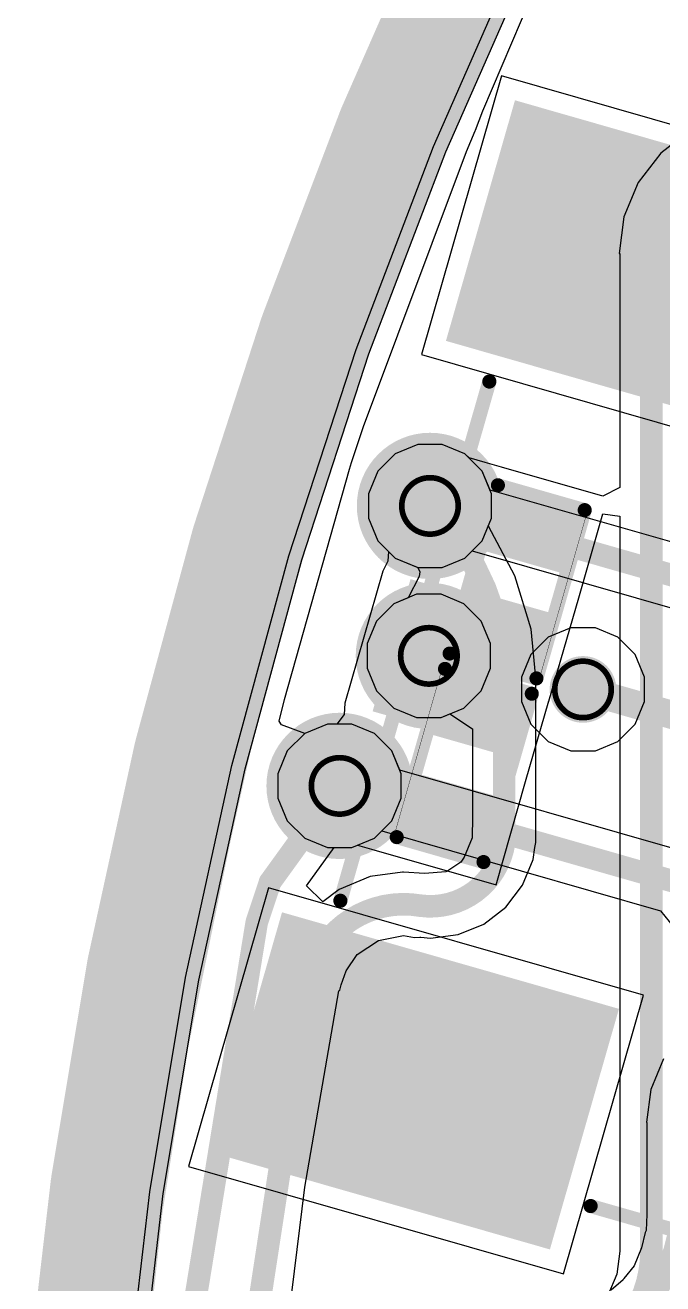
# Model space of a CAD drawing. Header units: inches. Extents: x -30 to 282, y -86 to 78.
# Drawn here: x -30 to -24.27, y -40.56 to -29.23 of the extents above; entities that cross this region are included whole.
import ezdxf

# ---------------------------------------------------------------- set-up
doc = ezdxf.new("R2010")
doc.units = ezdxf.units.IN
for name, color, linetype in [('Board Outline', 216, 'Continuous'), ('Bottom Layer', 5, 'Continuous'), ('Bottom Overlay', 54, 'Continuous'), ('Bottom Paste', 16, 'Continuous'), ('Bottom Solder', 6, 'Continuous'), ('Drill Drawing', 1, 'Continuous'), ('GND 01', 76, 'Continuous'), ('GND 02', 16, 'Continuous'), ('PWR', 156, 'Continuous'), ('SIG 01', 90, 'Continuous'), ('Top Layer', 1, 'Continuous'), ('Top Overlay', 2, 'Continuous'), ('Top Paste', 8, 'Continuous'), ('Top Solder', 216, 'Continuous'), ('Via Holes', 16, 'Continuous')]:
    doc.layers.add(name, color=color, linetype=linetype)

# ---------------------------------------------------------------- blocks, each defined once
blk = doc.blocks.new('R___0402_B_106')
at = {"layer": 'Bottom Layer'}
for points in [[(-0.241, 0.318), (-0.241, -0.317), (-0.699, -0.317), (-0.699, 0.318)], [(0.699, 0.318), (0.699, -0.317), (0.241, -0.317), (0.241, 0.318)]]:
    blk.add_hatch(color=5, dxfattribs=at).paths.add_polyline_path(points)
at = {"layer": 'Bottom Paste'}
for points in [[(-0.241, 0.318), (-0.241, -0.317), (-0.699, -0.317), (-0.699, 0.318)], [(0.699, 0.318), (0.699, -0.317), (0.241, -0.317), (0.241, 0.318)]]:
    blk.add_hatch(color=16, dxfattribs=at).paths.add_polyline_path(points)
at = {"layer": 'Bottom Solder'}
for points in [[(-0.186, 0.373), (-0.186, -0.372), (-0.754, -0.372), (-0.754, 0.373)], [(0.754, 0.373), (0.754, -0.372), (0.186, -0.372), (0.186, 0.373)]]:
    blk.add_hatch(color=6, dxfattribs=at).paths.add_polyline_path(points)
at = {"layer": 'Bottom Overlay'}
for points, const_width in [([(0.787, 0.406), (-0.787, 0.406)], 0.127), ([(-0.787, -0.406), (-0.787, 0.406)], 0.127), ([(0.787, -0.406), (0.787, 0.406)], 0.127), ([(0.813, 0.432), (-0.813, 0.432)], 0.00323), ([(0.787, -0.406), (-0.787, -0.406)], 0.127)]:
    blk.add_lwpolyline(points, dxfattribs=dict(at, const_width=const_width))
for points, const_width in [([(-0.819, 0.406, 1), (-0.756, 0.406, 1)], 0.0635), ([(-0.819, 0.406, 1), (-0.756, 0.406, 1)], 0.0635), ([(0.756, 0.406, 1), (0.819, 0.406, 1)], 0.0635), ([(0.756, 0.406, 1), (0.819, 0.406, 1)], 0.0635), ([(-0.814, 0.432, 1), (-0.812, 0.432, 1)], 0.00161), ([(0.812, 0.432, 1), (0.814, 0.432, 1)], 0.00161), ([(-0.819, -0.406, 1), (-0.756, -0.406, 1)], 0.0635), ([(-0.819, -0.406, 1), (-0.756, -0.406, 1)], 0.0635), ([(0.756, -0.406, 1), (0.819, -0.406, 1)], 0.0635), ([(0.756, -0.406, 1), (0.819, -0.406, 1)], 0.0635)]:
    blk.add_lwpolyline(points, format="xyb", close=True, dxfattribs=dict(at, const_width=const_width))
blk = doc.blocks.new('R___0402_B_107')
at = {"layer": 'Bottom Layer'}
for points in [[(-0.241, 0.317), (-0.241, -0.318), (-0.699, -0.318), (-0.699, 0.317)], [(0.699, 0.317), (0.699, -0.318), (0.241, -0.318), (0.241, 0.317)]]:
    blk.add_hatch(color=5, dxfattribs=at).paths.add_polyline_path(points)
at = {"layer": 'Bottom Paste'}
for points in [[(-0.241, 0.317), (-0.241, -0.318), (-0.699, -0.318), (-0.699, 0.317)], [(0.699, 0.317), (0.699, -0.318), (0.241, -0.318), (0.241, 0.317)]]:
    blk.add_hatch(color=16, dxfattribs=at).paths.add_polyline_path(points)
at = {"layer": 'Bottom Solder'}
for points in [[(-0.186, 0.373), (-0.186, -0.373), (-0.754, -0.373), (-0.754, 0.373)], [(0.754, 0.373), (0.754, -0.373), (0.186, -0.373), (0.186, 0.373)]]:
    blk.add_hatch(color=6, dxfattribs=at).paths.add_polyline_path(points)
at = {"layer": 'Bottom Overlay'}
for points, const_width in [([(-0.787, 0.406), (0.787, 0.406)], 0.127), ([(-0.787, 0.406), (-0.787, -0.406)], 0.127), ([(0.787, 0.406), (0.787, -0.406)], 0.127), ([(-0.813, 0.432), (0.813, 0.432)], 0.00323), ([(-0.787, -0.406), (0.787, -0.406)], 0.127)]:
    blk.add_lwpolyline(points, dxfattribs=dict(at, const_width=const_width))
for points, const_width in [([(-0.819, 0.406, 1), (-0.756, 0.406, 1)], 0.0635), ([(-0.819, 0.406, 1), (-0.756, 0.406, 1)], 0.0635), ([(0.756, 0.406, 1), (0.819, 0.406, 1)], 0.0635), ([(0.756, 0.406, 1), (0.819, 0.406, 1)], 0.0635), ([(-0.814, 0.432, 1), (-0.812, 0.432, 1)], 0.00161), ([(0.812, 0.432, 1), (0.814, 0.432, 1)], 0.00161), ([(-0.819, -0.406, 1), (-0.756, -0.406, 1)], 0.0635), ([(-0.819, -0.406, 1), (-0.756, -0.406, 1)], 0.0635), ([(0.756, -0.406, 1), (0.819, -0.406, 1)], 0.0635), ([(0.756, -0.406, 1), (0.819, -0.406, 1)], 0.0635)]:
    blk.add_lwpolyline(points, format="xyb", close=True, dxfattribs=dict(at, const_width=const_width))
blk = doc.blocks.new('0533980367_109')
at = {"layer": 'Top Layer'}
for points in [[(-4.85, 2.875), (-2.75, 2.875), (-2.75, -0.125), (-4.85, -0.125)], [(2.75, 2.875), (4.85, 2.875), (4.85, -0.125), (2.75, -0.125)], [(-1.65, -0.725), (-0.85, -0.725), (-0.85, -2.025), (-1.65, -2.025)], [(-0.4, -0.725), (0.4, -0.725), (0.4, -2.025), (-0.4, -2.025)], [(0.85, -0.725), (1.65, -0.725), (1.65, -2.025), (0.85, -2.025)]]:
    blk.add_hatch(color=1, dxfattribs=at).paths.add_polyline_path(points)
at = {"layer": 'Top Paste'}
for points in [[(-4.85, 2.875), (-2.75, 2.875), (-2.75, -0.125), (-4.85, -0.125)], [(2.75, 2.875), (4.85, 2.875), (4.85, -0.125), (2.75, -0.125)], [(-1.65, -0.725), (-0.85, -0.725), (-0.85, -2.025), (-1.65, -2.025)], [(-0.4, -0.725), (0.4, -0.725), (0.4, -2.025), (-0.4, -2.025)], [(0.85, -0.725), (1.65, -0.725), (1.65, -2.025), (0.85, -2.025)]]:
    blk.add_hatch(color=8, dxfattribs=at).paths.add_polyline_path(points)
at = {"layer": 'Top Solder'}
for points in [[(-4.926, 2.951), (-2.674, 2.951), (-2.674, -0.201), (-4.926, -0.201)], [(2.674, 2.951), (4.926, 2.951), (4.926, -0.201), (2.674, -0.201)], [(-1.726, -0.649), (-0.774, -0.649), (-0.774, -2.101), (-1.726, -2.101)], [(-0.476, -0.649), (0.476, -0.649), (0.476, -2.101), (-0.476, -2.101)], [(0.774, -0.649), (1.726, -0.649), (1.726, -2.101), (0.774, -2.101)]]:
    blk.add_hatch(color=216, dxfattribs=at).paths.add_polyline_path(points)
at = {"layer": 'Top Overlay'}
for points, const_width in [([(-2.43, 2.475), (2.43, 2.475)], 0.127), ([(-4.45, -0.445), (-4.45, -1.725)], 0.127), ([(4.45, -0.445), (4.45, -1.725)], 0.127), ([(-4.45, -1.725), (-1.97, -1.725)], 0.127), ([(1.97, -1.725), (4.45, -1.725)], 0.127), ([(1.259, -2.279), (1.106, -2.431)], 0.254), ([(1.259, -2.279), (1.411, -2.431)], 0.254), ([(1.106, -2.431), (1.411, -2.431)], 0.254)]:
    blk.add_lwpolyline(points, dxfattribs=dict(at, const_width=const_width))
for points, const_width in [([(-2.462, 2.475, 1), (-2.398, 2.475, 1)], 0.0635), ([(2.398, 2.475, 1), (2.462, 2.475, 1)], 0.0635), ([(-4.482, -0.445, 1), (-4.418, -0.445, 1)], 0.0635), ([(4.418, -0.445, 1), (4.482, -0.445, 1)], 0.0635), ([(-4.482, -1.725, 1), (-4.418, -1.725, 1)], 0.0635), ([(-4.482, -1.725, 1), (-4.418, -1.725, 1)], 0.0635), ([(-2.002, -1.725, 1), (-1.938, -1.725, 1)], 0.0635), ([(1.938, -1.725, 1), (2.002, -1.725, 1)], 0.0635), ([(4.418, -1.725, 1), (4.482, -1.725, 1)], 0.0635), ([(4.418, -1.725, 1), (4.482, -1.725, 1)], 0.0635), ([(1.195, -2.279, 1), (1.322, -2.279, 1)], 0.127), ([(1.195, -2.279, 1), (1.322, -2.279, 1)], 0.127), ([(1.043, -2.431, 1), (1.17, -2.431, 1)], 0.127), ([(1.043, -2.431, 1), (1.17, -2.431, 1)], 0.127), ([(1.348, -2.431, 1), (1.475, -2.431, 1)], 0.127), ([(1.348, -2.431, 1), (1.475, -2.431, 1)], 0.127)]:
    blk.add_lwpolyline(points, format="xyb", close=True, dxfattribs=dict(at, const_width=const_width))

msp = doc.modelspace()

# ---------------------------------------------------------------- hatches: boundary and pattern name
at = {"layer": 'Bottom Layer'}
h = msp.add_hatch(color=5, dxfattribs=at)
edge = h.paths.add_edge_path()
edge.add_arc((-26.364, -33.557), 0.3, 0, 360)
msp.add_hatch(color=5, dxfattribs=at).paths.add_polyline_path([(-26.88, -35.405), (-25.719, -35.737), (-25.379, -34.549), (-26.539, -34.216)])
h = msp.add_hatch(color=5, dxfattribs=at)
edge = h.paths.add_edge_path()
edge.add_arc((-26.374, -34.906), 0.3, 0, 360)
h = msp.add_hatch(color=5, dxfattribs=at)
edge = h.paths.add_edge_path()
edge.add_arc((-24.988, -35.208), 0.3, 0, 360)
h = msp.add_hatch(color=5, dxfattribs=at)
edge = h.paths.add_edge_path()
edge.add_arc((-27.177, -36.076), 0.3, 0, 360)
at = {"layer": 'GND 01'}
h = msp.add_hatch(color=76, dxfattribs=at)
edge = h.paths.add_edge_path()
edge.add_arc((-26.364, -33.557), 0.658, 0, 360)
h = msp.add_hatch(color=76, dxfattribs=at)
edge = h.paths.add_edge_path()
edge.add_arc((-26.374, -34.906), 0.658, 0, 360)
h = msp.add_hatch(color=76, dxfattribs=at)
edge = h.paths.add_edge_path()
edge.add_arc((-27.177, -36.076), 0.658, 0, 360)
at = {"layer": 'GND 02'}
h = msp.add_hatch(color=16, dxfattribs=at)
edge = h.paths.add_edge_path()
edge.add_arc((-26.364, -33.557), 0.658, 0, 360)
h = msp.add_hatch(color=16, dxfattribs=at)
edge = h.paths.add_edge_path()
edge.add_arc((-26.374, -34.906), 0.658, 0, 360)
h = msp.add_hatch(color=16, dxfattribs=at)
edge = h.paths.add_edge_path()
edge.add_arc((-27.177, -36.076), 0.658, 0, 360)
at = {"layer": 'PWR'}
h = msp.add_hatch(color=156, dxfattribs=at)
edge = h.paths.add_edge_path()
edge.add_arc((-26.364, -33.557), 0.3, 0, 360)
h = msp.add_hatch(color=156, dxfattribs=at)
edge = h.paths.add_edge_path()
edge.add_arc((-26.374, -34.906), 0.3, 0, 360)
h = msp.add_hatch(color=156, dxfattribs=at)
edge = h.paths.add_edge_path()
edge.add_arc((-24.988, -35.208), 0.3, 0, 360)
h = msp.add_hatch(color=156, dxfattribs=at)
edge = h.paths.add_edge_path()
edge.add_arc((-27.177, -36.076), 0.3, 0, 360)
at = {"layer": 'SIG 01'}
h = msp.add_hatch(color=90, dxfattribs=at)
edge = h.paths.add_edge_path()
edge.add_arc((-26.364, -33.557), 0.3, 0, 360)
h = msp.add_hatch(color=90, dxfattribs=at)
edge = h.paths.add_edge_path()
edge.add_arc((-26.374, -34.906), 0.3, 0, 360)
h = msp.add_hatch(color=90, dxfattribs=at)
edge = h.paths.add_edge_path()
edge.add_arc((-24.988, -35.208), 0.3, 0, 360)
h = msp.add_hatch(color=90, dxfattribs=at)
edge = h.paths.add_edge_path()
edge.add_arc((-27.177, -36.076), 0.3, 0, 360)
at = {"layer": 'Top Layer'}
h = msp.add_hatch(color=1, dxfattribs=at)
edge = h.paths.add_edge_path()
edge.add_arc((-26.364, -33.557), 0.3, 0, 360)
h = msp.add_hatch(color=1, dxfattribs=at)
edge = h.paths.add_edge_path()
edge.add_arc((-26.374, -34.906), 0.3, 0, 360)
h = msp.add_hatch(color=1, dxfattribs=at)
edge = h.paths.add_edge_path()
edge.add_arc((-24.988, -35.208), 0.3, 0, 360)
h = msp.add_hatch(color=1, dxfattribs=at)
edge = h.paths.add_edge_path()
edge.add_arc((-27.177, -36.076), 0.3, 0, 360)
at = {"layer": 'Via Holes'}
h = msp.add_hatch(color=7, dxfattribs=at)
edge = h.paths.add_edge_path()
edge.add_arc((-26.364, -33.557), 0.15, 0, 360)
h = msp.add_hatch(color=7, dxfattribs=at)
edge = h.paths.add_edge_path()
edge.add_arc((-26.374, -34.906), 0.15, 0, 360)
h = msp.add_hatch(color=7, dxfattribs=at)
edge = h.paths.add_edge_path()
edge.add_arc((-24.988, -35.208), 0.15, 0, 360)
h = msp.add_hatch(color=7, dxfattribs=at)
edge = h.paths.add_edge_path()
edge.add_arc((-27.177, -36.076), 0.15, 0, 360)

# ---------------------------------------------------------------- linework, layer by layer
at = {"layer": 'Board Outline', "const_width": 0.254}
msp.add_lwpolyline([(37.495, -16.446, -2.502525), (-17.293, -16.446)], format="xyb", dxfattribs=at)
at = {"layer": 'Bottom Layer'}
for p, q in [((-26.334, -30.324), (-25.549, -28.536)), ((-24.024, -30.179), (-24.289, -30.382)), ((-27.029, -32.15), (-26.334, -30.324)), ((-24.289, -30.382), (-24.492, -30.647)), ((-24.492, -30.647), (-24.62, -30.956)), ((-24.62, -30.956), (-24.663, -31.287)), ((-24.663, -31.287), (-24.658, -31.287)), ((-24.658, -31.287), (-24.658, -33.39)), ((-27.633, -34.007), (-27.029, -32.15)), ((-26.474, -33.003), (-26.678, -33.087)), ((-26.254, -33.003), (-26.474, -33.003)), ((-26.05, -33.087), (-26.254, -33.003)), ((-26.678, -33.087), (-26.834, -33.243)), ((-26.013, -33.124), (-26.05, -33.087)), ((-25.867, -33.167), (-26.013, -33.124)), ((-25.721, -33.209), (-25.867, -33.167)), ((-25.867, -33.167), (-25.867, -33.167)), ((-26.834, -33.243), (-26.918, -33.447)), ((-24.81, -33.47), (-25.721, -33.209)), ((-24.658, -33.39), (-24.81, -33.47)), ((-26.918, -33.447), (-26.918, -33.667)), ((-25.027, -34.385), (-24.81, -33.627)), ((-24.81, -33.627), (-24.658, -33.649)), ((-26.918, -33.667), (-26.834, -33.871)), ((-24.658, -33.649), (-24.658, -40.259)), ((-26.834, -33.871), (-26.738, -33.966)), ((-26.738, -33.966), (-26.742, -34.055)), ((-28.145, -35.892), (-27.633, -34.007)), ((-26.742, -34.055), (-26.788, -34.145)), ((-26.788, -34.145), (-27.129, -35.333)), ((-25.294, -35.313), (-25.027, -34.385)), ((-25.504, -36.037), (-25.296, -35.312)), ((-25.296, -35.312), (-25.294, -35.313)), ((-27.137, -35.434), (-27.202, -35.522)), ((-27.129, -35.333), (-27.137, -35.434)), ((-27.129, -35.333), (-27.129, -35.333)), ((-27.287, -35.522), (-27.491, -35.606)), ((-27.202, -35.522), (-27.287, -35.522)), ((-27.491, -35.606), (-27.647, -35.762)), ((-27.647, -35.762), (-27.731, -35.966)), ((-28.562, -37.8), (-28.145, -35.892)), ((-27.731, -35.966), (-27.731, -36.186)), ((-25.77, -36.965), (-25.504, -36.037)), ((-27.731, -36.186), (-27.647, -36.39)), ((-27.647, -36.39), (-27.491, -36.546)), ((-27.491, -36.546), (-27.287, -36.63)), ((-27.287, -36.63), (-27.067, -36.63)), ((-27.067, -36.63), (-27.015, -36.608)), ((-27.015, -36.608), (-26.868, -36.65)), ((-26.868, -36.65), (-26.868, -36.65)), ((-26.868, -36.65), (-26.868, -36.65)), ((-26.868, -36.65), (-25.77, -36.965)), ((-28.883, -39.727), (-28.562, -37.8)), ((-29.109, -41.667), (-28.883, -39.727)), ((-24.658, -40.261), (-24.685, -40.468)), ((-24.658, -40.259), (-24.658, -40.261)), ((-24.658, -40.261), (-24.658, -40.261)), ((-24.658, -40.261), (-24.658, -40.261)), ((-24.685, -40.468), (-24.765, -40.661))]:
    msp.add_line(p, q, dxfattribs=at)
at = {"layer": 'Bottom Layer', "const_width": 0.203}
for points in [[(-24.373, -31.287, -0.414214), (-23.384, -30.298)], [(-24.373, -40.261, -0.199085), (-24.691, -41.029)], [(-23.862, -40.427, -0.198825), (-24.215, -41.28)]]:
    msp.add_lwpolyline(points, format="xyb", dxfattribs=at)
for points in [[(-24.373, -40.26), (-24.373, -31.287)], [(-26.364, -33.557), (-25.666, -33.757)], [(-25.666, -33.757), (-25.451, -33.788)], [(-27.177, -36.076), (-26.398, -36.3)], [(-26.398, -36.3), (-26.186, -36.343)], [(-24.373, -40.261), (-24.373, -40.26)]]:
    msp.add_lwpolyline(points, dxfattribs=at)
at = {"layer": 'Bottom Layer', "const_width": 0.102}
for points in [[(-24.424, -31.287, 1), (-24.322, -31.287, 1)], [(-24.424, -31.287, 1), (-24.322, -31.287, 1)], [(-26.415, -33.557, 1), (-26.313, -33.557, 1)], [(-25.717, -33.757, 1), (-25.616, -33.757, 1)], [(-25.717, -33.757, 1), (-25.616, -33.757, 1)], [(-25.502, -33.788, 1), (-25.4, -33.788, 1)], [(-27.228, -36.076, 1), (-27.126, -36.076, 1)], [(-26.449, -36.3, 1), (-26.347, -36.3, 1)], [(-26.449, -36.3, 1), (-26.347, -36.3, 1)], [(-26.237, -36.343, 1), (-26.135, -36.343, 1)], [(-24.424, -40.26, 1), (-24.322, -40.26, 1)], [(-24.424, -40.26, 1), (-24.322, -40.26, 1)], [(-24.424, -40.261, 1), (-24.322, -40.261, 1)], [(-24.424, -40.261, 1), (-24.322, -40.261, 1)]]:
    msp.add_lwpolyline(points, format="xyb", close=True, dxfattribs=at)
at = {"layer": 'Drill Drawing'}
for points, const_width in [([(-26.11, -33.557, 1), (-26.618, -33.557, 1)], 0.0508), ([(-26.631, -33.557, 1), (-26.605, -33.557, 1)], 0.0254), ([(-26.123, -33.557, 1), (-26.097, -33.557, 1)], 0.0254), ([(-26.12, -34.906, 1), (-26.628, -34.906, 1)], 0.0508), ([(-26.641, -34.906, 1), (-26.616, -34.906, 1)], 0.0254), ([(-26.133, -34.906, 1), (-26.108, -34.906, 1)], 0.0254), ([(-24.734, -35.208, 1), (-25.242, -35.208, 1)], 0.0508), ([(-25.254, -35.208, 1), (-25.229, -35.208, 1)], 0.0254), ([(-24.746, -35.208, 1), (-24.721, -35.208, 1)], 0.0254), ([(-26.923, -36.076, 1), (-27.431, -36.076, 1)], 0.0508), ([(-27.444, -36.076, 1), (-27.418, -36.076, 1)], 0.0254), ([(-26.936, -36.076, 1), (-26.91, -36.076, 1)], 0.0254)]:
    msp.add_lwpolyline(points, format="xyb", close=True, dxfattribs=dict(at, const_width=const_width))
at = {"layer": 'GND 01'}
for p, q in [((-26.221, -30.371), (-25.439, -28.588)), ((-26.914, -32.19), (-26.221, -30.371)), ((-27.516, -34.042), (-26.914, -32.19)), ((-28.026, -35.921), (-27.516, -34.042)), ((-28.442, -37.823), (-28.026, -35.921)), ((-28.763, -39.744), (-28.442, -37.823)), ((-28.988, -41.678), (-28.763, -39.744))]:
    msp.add_line(p, q, dxfattribs=at)
at = {"layer": 'GND 01', "const_width": 1.016}
for points in [[(-26.694, -30.177), (-25.901, -28.371)], [(-27.396, -32.02), (-26.694, -30.177)], [(-28.006, -33.896), (-27.396, -32.02)], [(-28.522, -35.8), (-28.006, -33.896)], [(-28.943, -37.727), (-28.522, -35.8)], [(-29.268, -39.672), (-28.943, -37.727)], [(-29.496, -41.631), (-29.268, -39.672)]]:
    msp.add_lwpolyline(points, dxfattribs=at)
at = {"layer": 'GND 01', "const_width": 0.508}
for points in [[(-26.948, -30.177, 1), (-26.44, -30.177, 1)], [(-26.948, -30.177, 1), (-26.44, -30.177, 1)], [(-27.65, -32.02, 1), (-27.142, -32.02, 1)], [(-27.65, -32.02, 1), (-27.142, -32.02, 1)], [(-28.26, -33.896, 1), (-27.752, -33.896, 1)], [(-28.26, -33.896, 1), (-27.752, -33.896, 1)], [(-28.776, -35.8, 1), (-28.268, -35.8, 1)], [(-28.776, -35.8, 1), (-28.268, -35.8, 1)], [(-29.197, -37.727, 1), (-28.689, -37.727, 1)], [(-29.197, -37.727, 1), (-28.689, -37.727, 1)], [(-29.522, -39.672, 1), (-29.014, -39.672, 1)], [(-29.522, -39.672, 1), (-29.014, -39.672, 1)]]:
    msp.add_lwpolyline(points, format="xyb", close=True, dxfattribs=at)
at = {"layer": 'GND 02'}
for p, q in [((-26.221, -30.371), (-25.439, -28.588)), ((-26.914, -32.19), (-26.221, -30.371)), ((-27.516, -34.042), (-26.914, -32.19)), ((-28.026, -35.921), (-27.516, -34.042)), ((-28.442, -37.823), (-28.026, -35.921)), ((-28.763, -39.744), (-28.442, -37.823)), ((-28.988, -41.678), (-28.763, -39.744))]:
    msp.add_line(p, q, dxfattribs=at)
at = {"layer": 'GND 02', "const_width": 1.016}
for points in [[(-26.694, -30.177), (-25.901, -28.371)], [(-27.396, -32.02), (-26.694, -30.177)], [(-28.006, -33.896), (-27.396, -32.02)], [(-28.522, -35.8), (-28.006, -33.896)], [(-28.943, -37.727), (-28.522, -35.8)], [(-29.268, -39.672), (-28.943, -37.727)], [(-29.496, -41.631), (-29.268, -39.672)]]:
    msp.add_lwpolyline(points, dxfattribs=at)
at = {"layer": 'GND 02', "const_width": 0.508}
for points in [[(-26.948, -30.177, 1), (-26.44, -30.177, 1)], [(-26.948, -30.177, 1), (-26.44, -30.177, 1)], [(-27.65, -32.02, 1), (-27.142, -32.02, 1)], [(-27.65, -32.02, 1), (-27.142, -32.02, 1)], [(-28.26, -33.896, 1), (-27.752, -33.896, 1)], [(-28.26, -33.896, 1), (-27.752, -33.896, 1)], [(-28.776, -35.8, 1), (-28.268, -35.8, 1)], [(-28.776, -35.8, 1), (-28.268, -35.8, 1)], [(-29.197, -37.727, 1), (-28.689, -37.727, 1)], [(-29.197, -37.727, 1), (-28.689, -37.727, 1)], [(-29.522, -39.672, 1), (-29.014, -39.672, 1)], [(-29.522, -39.672, 1), (-29.014, -39.672, 1)]]:
    msp.add_lwpolyline(points, format="xyb", close=True, dxfattribs=at)
at = {"layer": 'PWR'}
for p, q in [((-26.334, -30.324), (-25.549, -28.536)), ((-27.029, -32.15), (-26.334, -30.324)), ((-27.633, -34.007), (-27.029, -32.15)), ((-26.474, -33.003), (-26.678, -33.087)), ((-26.254, -33.003), (-26.474, -33.003)), ((-26.05, -33.087), (-26.254, -33.003)), ((-26.678, -33.087), (-26.834, -33.243)), ((-25.894, -33.243), (-26.05, -33.087)), ((-26.834, -33.243), (-26.918, -33.447)), ((-25.81, -33.447), (-25.894, -33.243)), ((-26.918, -33.447), (-26.918, -33.667)), ((-25.81, -33.667), (-25.81, -33.447)), ((-26.918, -33.667), (-26.834, -33.871)), ((-25.894, -33.871), (-25.81, -33.667)), ((-26.834, -33.871), (-26.678, -34.026)), ((-26.05, -34.026), (-25.894, -33.871)), ((-28.145, -35.892), (-27.633, -34.007)), ((-26.678, -34.026), (-26.474, -34.111)), ((-26.254, -34.111), (-26.05, -34.026)), ((-26.474, -34.111), (-26.254, -34.111)), ((-25.301, -34.738), (-25.457, -34.894)), ((-25.098, -34.654), (-25.301, -34.738)), ((-24.877, -34.654), (-25.098, -34.654)), ((-24.674, -34.738), (-24.877, -34.654)), ((-24.518, -34.894), (-24.674, -34.738)), ((-25.457, -34.894), (-25.542, -35.098)), ((-24.434, -35.098), (-24.518, -34.894)), ((-25.542, -35.098), (-25.542, -35.318)), ((-24.434, -35.318), (-24.434, -35.098)), ((-25.542, -35.318), (-25.457, -35.522)), ((-24.518, -35.522), (-24.434, -35.318)), ((-27.287, -35.522), (-27.491, -35.606)), ((-27.067, -35.522), (-27.287, -35.522)), ((-26.863, -35.606), (-27.067, -35.522)), ((-25.457, -35.522), (-25.301, -35.678)), ((-24.674, -35.678), (-24.518, -35.522)), ((-27.491, -35.606), (-27.647, -35.762)), ((-26.707, -35.762), (-26.863, -35.606)), ((-27.647, -35.762), (-27.731, -35.966)), ((-26.623, -35.966), (-26.707, -35.762)), ((-25.301, -35.678), (-25.098, -35.762)), ((-25.098, -35.762), (-24.877, -35.762)), ((-24.877, -35.762), (-24.674, -35.678)), ((-28.562, -37.8), (-28.145, -35.892)), ((-27.731, -35.966), (-27.731, -36.186)), ((-26.623, -36.186), (-26.623, -35.966)), ((-27.731, -36.186), (-27.647, -36.39)), ((-26.707, -36.39), (-26.623, -36.186)), ((-27.647, -36.39), (-27.491, -36.546)), ((-26.863, -36.546), (-26.707, -36.39)), ((-27.491, -36.546), (-27.287, -36.63)), ((-27.067, -36.63), (-26.863, -36.546)), ((-27.287, -36.63), (-27.067, -36.63)), ((-28.883, -39.727), (-28.562, -37.8)), ((-29.109, -41.667), (-28.883, -39.727))]:
    msp.add_line(p, q, dxfattribs=at)
at = {"layer": 'SIG 01'}
for p, q in [((-25.888, -30.001), (-25.406, -28.871)), ((-25.956, -30.177), (-25.888, -30.001)), ((-26.035, -30.368), (-25.957, -30.181)), ((-25.957, -30.181), (-25.956, -30.177)), ((-25.957, -30.181), (-25.957, -30.181)), ((-26.962, -32.841), (-26.035, -30.368)), ((-27.024, -33.03), (-26.962, -32.841)), ((-27.069, -33.166), (-27.024, -33.03)), ((-27.024, -33.03), (-27.024, -33.03)), ((-26.474, -33.003), (-26.678, -33.087)), ((-26.254, -33.003), (-26.474, -33.003)), ((-26.05, -33.087), (-26.254, -33.003)), ((-27.088, -33.227), (-27.069, -33.166)), ((-26.678, -33.087), (-26.834, -33.243)), ((-25.894, -33.243), (-26.05, -33.087)), ((-27.673, -35.298), (-27.088, -33.227)), ((-26.834, -33.243), (-26.918, -33.447)), ((-25.81, -33.447), (-25.894, -33.243)), ((-26.918, -33.447), (-26.918, -33.667)), ((-25.81, -33.667), (-25.81, -33.447)), ((-26.918, -33.667), (-26.834, -33.871)), ((-25.84, -33.738), (-25.81, -33.667)), ((-25.838, -33.74), (-25.84, -33.738)), ((-25.6, -34.185), (-25.838, -33.74)), ((-26.834, -33.871), (-26.678, -34.026)), ((-26.678, -34.026), (-26.48, -34.108)), ((-26.461, -34.193), (-26.559, -34.383)), ((-26.48, -34.108), (-26.474, -34.111)), ((-26.474, -34.111), (-26.454, -34.149)), ((-26.454, -34.149), (-26.461, -34.193)), ((-25.454, -34.667), (-25.6, -34.185)), ((-26.559, -34.383), (-26.688, -34.437)), ((-26.688, -34.437), (-26.844, -34.593)), ((-26.844, -34.593), (-26.928, -34.796)), ((-25.405, -35.168), (-25.454, -34.667)), ((-26.928, -34.796), (-26.928, -35.017)), ((-26.928, -35.017), (-26.844, -35.22)), ((-25.412, -36.584), (-25.412, -35.168)), ((-25.412, -35.168), (-25.405, -35.168)), ((-27.72, -35.493), (-27.673, -35.298)), ((-26.844, -35.22), (-26.688, -35.376)), ((-26.688, -35.376), (-26.485, -35.46)), ((-26.264, -35.46), (-26.185, -35.427)), ((-26.185, -35.427), (-25.981, -35.562)), ((-27.698, -35.526), (-27.72, -35.493)), ((-27.491, -35.606), (-27.698, -35.526)), ((-27.287, -35.522), (-27.491, -35.606)), ((-27.067, -35.522), (-27.287, -35.522)), ((-26.863, -35.606), (-27.067, -35.522)), ((-26.485, -35.46), (-26.264, -35.46)), ((-26.707, -35.762), (-26.863, -35.606)), ((-25.981, -35.562), (-25.981, -36.353)), ((-26.623, -35.966), (-26.707, -35.762)), ((-26.623, -36.186), (-26.623, -35.966)), ((-26.707, -36.39), (-26.623, -36.186)), ((-26.863, -36.546), (-26.707, -36.39)), ((-25.981, -36.353), (-25.985, -36.543)), ((-27.067, -36.63), (-26.863, -36.546)), ((-25.985, -36.543), (-26.058, -36.718)), ((-27.474, -36.975), (-27.226, -36.63)), ((-27.226, -36.63), (-27.067, -36.63)), ((-25.435, -36.737), (-25.421, -36.629)), ((-25.421, -36.629), (-25.412, -36.584)), ((-26.087, -36.762), (-26.212, -36.845)), ((-26.058, -36.718), (-26.087, -36.762)), ((-25.531, -36.968), (-25.435, -36.737)), ((-26.902, -36.891), (-27.182, -37.007)), ((-26.61, -36.852), (-26.902, -36.891)), ((-26.601, -36.851), (-26.61, -36.852)), ((-26.413, -36.864), (-26.601, -36.851)), ((-26.223, -36.848), (-26.413, -36.864)), ((-26.212, -36.845), (-26.223, -36.848)), ((-27.327, -37.118), (-27.474, -36.975)), ((-27.182, -37.007), (-27.327, -37.118)), ((-25.683, -37.167), (-25.531, -36.968)), ((-25.881, -37.319), (-25.683, -37.167)), ((-26.112, -37.414), (-25.881, -37.319)), ((-27.02, -37.594), (-26.828, -37.466)), ((-26.828, -37.466), (-26.601, -37.421)), ((-26.601, -37.421), (-26.503, -37.44)), ((-26.503, -37.44), (-26.454, -37.438)), ((-26.454, -37.438), (-26.445, -37.436)), ((-26.445, -37.436), (-26.36, -37.447)), ((-26.36, -37.447), (-26.112, -37.414)), ((-27.117, -37.74), (-27.02, -37.594)), ((-27.164, -37.866), (-27.117, -37.74)), ((-27.491, -39.687), (-27.184, -37.921)), ((-27.184, -37.921), (-27.174, -37.915)), ((-27.174, -37.915), (-27.164, -37.866)), ((-27.174, -37.915), (-27.174, -37.915)), ((-27.719, -41.538), (-27.491, -39.687))]:
    msp.add_line(p, q, dxfattribs=at)
at = {"layer": 'SIG 01', "const_width": 0.203}
for points in [[(-26.226, -30.066), (-25.586, -28.569)], [(-27.301, -32.935), (-26.229, -30.075)], [(-26.226, -30.066), (-26.226, -30.066)], [(-28.004, -35.419), (-27.306, -32.952)], [(-25.697, -36.584), (-25.697, -35.168)], [(-28.264, -36.584), (-28.007, -35.43)], [(-27.802, -36.942), (-27.177, -36.076)], [(-28.635, -38.397), (-28.265, -36.588)], [(-25.697, -36.584), (-25.697, -36.584)], [(-27.922, -37.303), (-27.802, -36.942)], [(-28.871, -39.906), (-28.637, -38.407)], [(-28.635, -38.397), (-28.635, -38.397)], [(-29.095, -41.969), (-28.872, -39.915)], [(-28.871, -39.907), (-28.871, -39.906)]]:
    msp.add_lwpolyline(points, dxfattribs=at)
for points in [[(-26.229, -30.075, -0.01133), (-26.226, -30.066)], [(-27.306, -32.952, -0.021488), (-27.301, -32.935)], [(-26.364, -33.557, -0.198912), (-25.697, -35.168)], [(-28.007, -35.43, -0.013931), (-28.004, -35.419)], [(-28.265, -36.588, -0.004838), (-28.264, -36.584)], [(-25.697, -36.584, -0.414212), (-26.454, -37.153)], [(-27.461, -37.866, -0.414214), (-26.454, -37.153)], [(-17.372, -72.72, -0.253161), (-27.922, -37.303)], [(-26.282, -57.172, -0.128437), (-27.461, -37.866)], [(-28.637, -38.407, -0.011652), (-28.635, -38.397)], [(-28.872, -39.915, -0.009952), (-28.871, -39.907)]]:
    msp.add_lwpolyline(points, format="xyb", dxfattribs=at)
at = {"layer": 'SIG 01', "const_width": 0.102}
for points in [[(-26.28, -30.075, 1), (-26.179, -30.075, 1)], [(-26.28, -30.075, 1), (-26.179, -30.075, 1)], [(-26.277, -30.066, 1), (-26.175, -30.066, 1)], [(-26.277, -30.066, 1), (-26.175, -30.066, 1)], [(-26.277, -30.066, 1), (-26.175, -30.066, 1)], [(-26.277, -30.066, 1), (-26.175, -30.066, 1)], [(-27.352, -32.935, 1), (-27.25, -32.935, 1)], [(-27.352, -32.935, 1), (-27.25, -32.935, 1)], [(-27.357, -32.952, 1), (-27.256, -32.952, 1)], [(-27.357, -32.952, 1), (-27.256, -32.952, 1)], [(-26.415, -33.557, 1), (-26.313, -33.557, 1)], [(-25.747, -35.168, 1), (-25.646, -35.168, 1)], [(-25.747, -35.168, 1), (-25.646, -35.168, 1)], [(-28.057, -35.43, 1), (-27.956, -35.43, 1)], [(-28.057, -35.43, 1), (-27.956, -35.43, 1)], [(-28.055, -35.419, 1), (-27.953, -35.419, 1)], [(-28.055, -35.419, 1), (-27.953, -35.419, 1)], [(-27.228, -36.076, 1), (-27.126, -36.076, 1)], [(-28.316, -36.588, 1), (-28.214, -36.588, 1)], [(-28.316, -36.588, 1), (-28.214, -36.588, 1)], [(-28.315, -36.584, 1), (-28.214, -36.584, 1)], [(-28.315, -36.584, 1), (-28.214, -36.584, 1)], [(-25.747, -36.584, 1), (-25.646, -36.584, 1)], [(-25.747, -36.584, 1), (-25.646, -36.584, 1)], [(-25.747, -36.584, 1), (-25.646, -36.584, 1)], [(-25.747, -36.584, 1), (-25.646, -36.584, 1)], [(-27.853, -36.942, 1), (-27.751, -36.942, 1)], [(-27.853, -36.942, 1), (-27.751, -36.942, 1)], [(-26.505, -37.153, 1), (-26.403, -37.153, 1)], [(-26.505, -37.153, 1), (-26.403, -37.153, 1)], [(-27.972, -37.303, 1), (-27.871, -37.303, 1)], [(-27.972, -37.303, 1), (-27.871, -37.303, 1)], [(-27.512, -37.866, 1), (-27.411, -37.866, 1)], [(-27.512, -37.866, 1), (-27.411, -37.866, 1)], [(-28.688, -38.407, 1), (-28.586, -38.407, 1)], [(-28.688, -38.407, 1), (-28.586, -38.407, 1)], [(-28.686, -38.397, 1), (-28.584, -38.397, 1)], [(-28.686, -38.397, 1), (-28.584, -38.397, 1)], [(-28.686, -38.397, 1), (-28.584, -38.397, 1)], [(-28.686, -38.397, 1), (-28.584, -38.397, 1)], [(-28.923, -39.915, 1), (-28.822, -39.915, 1)], [(-28.923, -39.915, 1), (-28.822, -39.915, 1)], [(-28.922, -39.906, 1), (-28.82, -39.906, 1)], [(-28.922, -39.906, 1), (-28.82, -39.906, 1)], [(-28.922, -39.907, 1), (-28.82, -39.907, 1)], [(-28.922, -39.907, 1), (-28.82, -39.907, 1)]]:
    msp.add_lwpolyline(points, format="xyb", close=True, dxfattribs=at)
at = {"layer": 'Top Layer'}
for p, q in [((-26.334, -30.324), (-25.549, -28.536)), ((-25.722, -29.688), (-26.441, -32.195)), ((-22.35, -30.655), (-25.722, -29.688)), ((-27.029, -32.15), (-26.334, -30.324)), ((-27.633, -34.007), (-27.029, -32.15)), ((-26.441, -32.195), (-23.069, -33.162)), ((-26.474, -33.003), (-26.678, -33.087)), ((-26.254, -33.003), (-26.474, -33.003)), ((-26.05, -33.087), (-26.254, -33.003)), ((-26.678, -33.087), (-26.834, -33.243)), ((-25.894, -33.243), (-26.05, -33.087)), ((-26.834, -33.243), (-26.918, -33.447)), ((-25.823, -33.416), (-25.894, -33.243)), ((-26.918, -33.447), (-26.918, -33.667)), ((-23.257, -34.151), (-25.823, -33.416)), ((-26.918, -33.667), (-26.834, -33.871)), ((-26.834, -33.871), (-26.678, -34.026)), ((-26.05, -34.026), (-25.986, -33.962)), ((-25.986, -33.962), (-23.414, -34.699)), ((-28.145, -35.892), (-27.633, -34.007)), ((-26.678, -34.026), (-26.474, -34.111)), ((-26.254, -34.111), (-26.05, -34.026)), ((-26.474, -34.111), (-26.254, -34.111)), ((-26.485, -34.352), (-26.688, -34.437)), ((-26.264, -34.352), (-26.485, -34.352)), ((-26.061, -34.437), (-26.264, -34.352)), ((-26.688, -34.437), (-26.844, -34.593)), ((-25.905, -34.593), (-26.061, -34.437)), ((-26.844, -34.593), (-26.928, -34.796)), ((-25.82, -34.796), (-25.905, -34.593)), ((-26.928, -34.796), (-26.928, -35.017)), ((-25.82, -35.017), (-25.82, -34.796)), ((-26.928, -35.017), (-26.844, -35.22)), ((-25.905, -35.22), (-25.82, -35.017)), ((-26.844, -35.22), (-26.688, -35.376)), ((-26.061, -35.376), (-25.905, -35.22)), ((-26.688, -35.376), (-26.485, -35.46)), ((-26.264, -35.46), (-26.061, -35.376)), ((-27.287, -35.522), (-27.491, -35.606)), ((-27.067, -35.522), (-27.287, -35.522)), ((-26.863, -35.606), (-27.067, -35.522)), ((-26.485, -35.46), (-26.264, -35.46)), ((-27.491, -35.606), (-27.647, -35.762)), ((-26.707, -35.762), (-26.863, -35.606)), ((-27.647, -35.762), (-27.731, -35.966)), ((-26.636, -35.935), (-26.707, -35.762)), ((-28.562, -37.8), (-28.145, -35.892)), ((-27.731, -35.966), (-27.731, -36.186)), ((-23.986, -36.693), (-26.636, -35.935)), ((-27.731, -36.186), (-27.647, -36.39)), ((-27.647, -36.39), (-27.491, -36.546)), ((-27.491, -36.546), (-27.287, -36.63)), ((-27.067, -36.63), (-26.863, -36.546)), ((-26.863, -36.546), (-26.798, -36.481)), ((-26.798, -36.481), (-24.29, -37.199)), ((-27.287, -36.63), (-27.067, -36.63)), ((-27.817, -36.993), (-28.536, -39.5)), ((-24.445, -37.96), (-27.817, -36.993)), ((-24.29, -37.199), (-24.173, -37.344)), ((-28.883, -39.727), (-28.562, -37.8)), ((-25.164, -40.467), (-24.445, -37.96)), ((-24.265, -38.533), (-24.379, -38.807)), ((-24.379, -38.807), (-24.418, -39.102)), ((-24.418, -39.102), (-24.413, -39.103)), ((-24.413, -39.103), (-24.413, -39.104)), ((-24.413, -39.104), (-24.413, -39.931)), ((-28.536, -39.5), (-25.164, -40.467)), ((-29.109, -41.667), (-28.883, -39.727)), ((-24.413, -39.931), (-24.421, -40.077)), ((-24.421, -40.077), (-24.428, -40.094)), ((-24.428, -40.094), (-24.462, -40.232)), ((-24.462, -40.232), (-24.529, -40.394)), ((-24.529, -40.394), (-24.62, -40.508)), ((-24.627, -40.52), (-24.736, -40.614)), ((-24.622, -40.509), (-24.627, -40.52)), ((-24.62, -40.508), (-24.622, -40.509))]:
    msp.add_line(p, q, dxfattribs=at)
for points, const_width in [([(-26.364, -33.557), (-22.994, -34.523)], 0.203), ([(-24.988, -35.208), (-23.302, -35.691)], 0.254), ([(-27.177, -36.076), (-24.168, -36.937)], 0.203)]:
    msp.add_lwpolyline(points, dxfattribs=dict(at, const_width=const_width))
for points, const_width in [([(-26.415, -33.557, 1), (-26.313, -33.557, 1)], 0.102), ([(-25.051, -35.208, 1), (-24.924, -35.208, 1)], 0.127), ([(-27.228, -36.076, 1), (-27.126, -36.076, 1)], 0.102)]:
    msp.add_lwpolyline(points, format="xyb", close=True, dxfattribs=dict(at, const_width=const_width))
at = {"layer": 'Top Layer', "const_width": 0.203}
msp.add_lwpolyline([(-24.132, -40.132, -0.116415), (-24.394, -40.703)], format="xyb", dxfattribs=at)

# ---------------------------------------------------------------- block references
for name, p, rotation in [('0533980367_109', (-24.121, -35.456), 74), ('R___0402_B_106', (-25.58, -34.24), 254), ('R___0402_B_107', (-26.056, -35.892), 74)]:
    msp.add_blockref(name, p, dxfattribs=dict(rotation=rotation))

doc.saveas('drawing.dxf')
